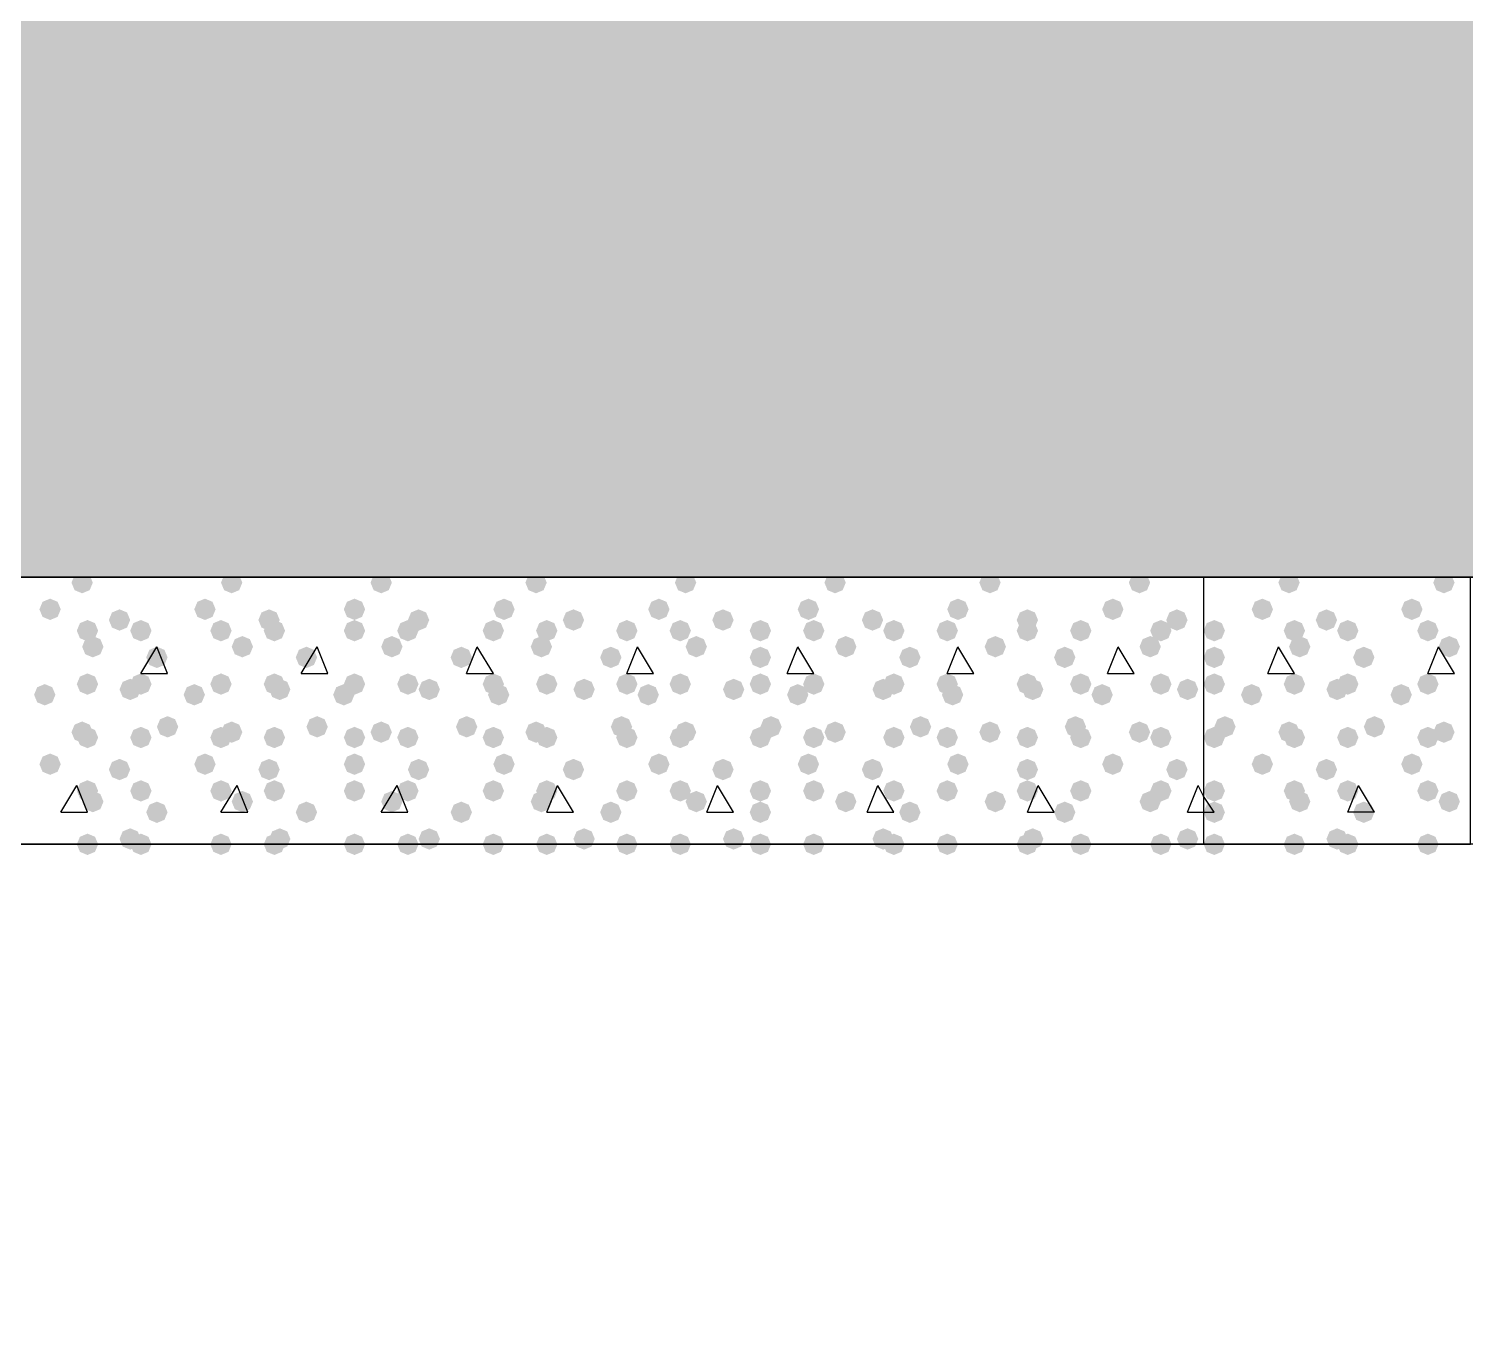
# Model space of a CAD drawing. Header units: millimetres. Extents: x 0 to 420, y 0 to 297.
# Drawn here: x 143.21 to 154.6, y 142.59 to 152.81 of the extents above; entities that cross this region are included whole.
import ezdxf

# ---------------------------------------------------------------- set-up
doc = ezdxf.new("R2010")
doc.units = ezdxf.units.MM
doc.layers.get('0').update_dxf_attribs({"linetype": 'CONTINUOUS'})

msp = doc.modelspace()

# ---------------------------------------------------------------- hatches: boundary and pattern name
at = {"true_color": 0x000008}
h = msp.add_hatch(color=0, dxfattribs=at)
h.paths.add_polyline_path([(379.603, 160.485667), (33.528, 160.485667), (379.603, 148.463)], flags=0)
h.paths.add_polyline_path([(33.528, 160.485667), (379.603, 148.463), (33.528, 148.463)], flags=0)
for points in [[(143.721667, 148.420667), (143.696796, 148.360871), (143.637, 148.336), (143.577204, 148.360871), (143.552333, 148.420667), (143.577204, 148.480462), (143.637, 148.505333), (143.696796, 148.480463)], [(144.907, 148.420667), (144.882129, 148.360871), (144.822333, 148.336), (144.762538, 148.360871), (144.737667, 148.420667), (144.762537, 148.480462), (144.822333, 148.505333), (144.882129, 148.480463)], [(146.092333, 148.420667), (146.067462, 148.360871), (146.007667, 148.336), (145.947871, 148.360871), (145.923, 148.420667), (145.947871, 148.480462), (146.007667, 148.505333), (146.067462, 148.480463)], [(147.32, 148.420667), (147.295129, 148.360871), (147.235333, 148.336), (147.175538, 148.360871), (147.150667, 148.420667), (147.175537, 148.480462), (147.235333, 148.505333), (147.295129, 148.480463)], [(148.505333, 148.420667), (148.480463, 148.360871), (148.420667, 148.336), (148.360871, 148.360871), (148.336, 148.420667), (148.360871, 148.480462), (148.420667, 148.505333), (148.480462, 148.480463)], [(149.690667, 148.420667), (149.665796, 148.360871), (149.606, 148.336), (149.546204, 148.360871), (149.521333, 148.420667), (149.546204, 148.480462), (149.606, 148.505333), (149.665796, 148.480463)], [(150.918333, 148.420667), (150.893463, 148.360871), (150.833667, 148.336), (150.773871, 148.360871), (150.749, 148.420667), (150.773871, 148.480462), (150.833667, 148.505333), (150.893462, 148.480463)], [(152.103667, 148.420667), (152.078796, 148.360871), (152.019, 148.336), (151.959204, 148.360871), (151.934333, 148.420667), (151.959204, 148.480462), (152.019, 148.505333), (152.078796, 148.480463)], [(143.467667, 148.209), (143.442796, 148.149204), (143.383, 148.124333), (143.323204, 148.149204), (143.298333, 148.209), (143.323204, 148.268796), (143.383, 148.293667), (143.442796, 148.268796)], [(144.695333, 148.209), (144.670463, 148.149204), (144.610667, 148.124333), (144.550871, 148.149204), (144.526, 148.209), (144.550871, 148.268796), (144.610667, 148.293667), (144.670462, 148.268796)], [(145.880667, 148.209), (145.855796, 148.149204), (145.796, 148.124333), (145.736204, 148.149204), (145.711333, 148.209), (145.736204, 148.268796), (145.796, 148.293667), (145.855796, 148.268796)], [(147.066, 148.209), (147.041129, 148.149204), (146.981333, 148.124333), (146.921538, 148.149204), (146.896667, 148.209), (146.921537, 148.268796), (146.981333, 148.293667), (147.041129, 148.268796)], [(148.293667, 148.209), (148.268796, 148.149204), (148.209, 148.124333), (148.149204, 148.149204), (148.124333, 148.209), (148.149204, 148.268796), (148.209, 148.293667), (148.268796, 148.268796)], [(149.479, 148.209), (149.454129, 148.149204), (149.394333, 148.124333), (149.334538, 148.149204), (149.309667, 148.209), (149.334537, 148.268796), (149.394333, 148.293667), (149.454129, 148.268796)], [(150.664333, 148.209), (150.639463, 148.149204), (150.579667, 148.124333), (150.519871, 148.149204), (150.495, 148.209), (150.519871, 148.268796), (150.579667, 148.293667), (150.639462, 148.268796)], [(151.892, 148.209), (151.867129, 148.149204), (151.807333, 148.124333), (151.747538, 148.149204), (151.722667, 148.209), (151.747537, 148.268796), (151.807333, 148.293667), (151.867129, 148.268796)], [(144.018, 148.124333), (143.993129, 148.064537), (143.933333, 148.039667), (143.873538, 148.064537), (143.848667, 148.124333), (143.873537, 148.184129), (143.933333, 148.209), (143.993129, 148.184129)], [(145.203333, 148.124333), (145.178462, 148.064537), (145.118667, 148.039667), (145.058871, 148.064537), (145.034, 148.124333), (145.058871, 148.184129), (145.118667, 148.209), (145.178462, 148.184129)], [(146.388667, 148.124333), (146.363796, 148.064537), (146.304, 148.039667), (146.244204, 148.064537), (146.219333, 148.124333), (146.244204, 148.184129), (146.304, 148.209), (146.363796, 148.184129)], [(147.616333, 148.124333), (147.591462, 148.064537), (147.531667, 148.039667), (147.471871, 148.064537), (147.447, 148.124333), (147.471871, 148.184129), (147.531667, 148.209), (147.591462, 148.184129)], [(148.801667, 148.124333), (148.776796, 148.064537), (148.717, 148.039667), (148.657204, 148.064537), (148.632333, 148.124333), (148.657204, 148.184129), (148.717, 148.209), (148.776796, 148.184129)], [(149.987, 148.124333), (149.962129, 148.064537), (149.902333, 148.039667), (149.842538, 148.064537), (149.817667, 148.124333), (149.842537, 148.184129), (149.902333, 148.209), (149.962129, 148.184129)], [(151.214667, 148.124333), (151.189796, 148.064537), (151.13, 148.039667), (151.070204, 148.064537), (151.045333, 148.124333), (151.070204, 148.184129), (151.13, 148.209), (151.189796, 148.184129)], [(152.4, 148.124333), (152.375129, 148.064537), (152.315333, 148.039667), (152.255538, 148.064537), (152.230667, 148.124333), (152.255537, 148.184129), (152.315333, 148.209), (152.375129, 148.184129)], [(143.764, 148.039667), (143.739129, 147.979871), (143.679333, 147.955), (143.619538, 147.979871), (143.594667, 148.039667), (143.619537, 148.099462), (143.679333, 148.124333), (143.739129, 148.099463)], [(144.187333, 148.039667), (144.162463, 147.979871), (144.102667, 147.955), (144.042871, 147.979871), (144.018, 148.039667), (144.042871, 148.099462), (144.102667, 148.124333), (144.162462, 148.099463)], [(144.822333, 148.039667), (144.797462, 147.979871), (144.737667, 147.955), (144.677871, 147.979871), (144.653, 148.039667), (144.677871, 148.099462), (144.737667, 148.124333), (144.797462, 148.099463)], [(145.245667, 148.039667), (145.220796, 147.979871), (145.161, 147.955), (145.101204, 147.979871), (145.076333, 148.039667), (145.101204, 148.099462), (145.161, 148.124333), (145.220796, 148.099463)], [(145.880667, 148.039667), (145.855796, 147.979871), (145.796, 147.955), (145.736204, 147.979871), (145.711333, 148.039667), (145.736204, 148.099462), (145.796, 148.124333), (145.855796, 148.099463)], [(146.304, 148.039667), (146.279129, 147.979871), (146.219333, 147.955), (146.159538, 147.979871), (146.134667, 148.039667), (146.159537, 148.099462), (146.219333, 148.124333), (146.279129, 148.099463)], [(146.981333, 148.039667), (146.956462, 147.979871), (146.896667, 147.955), (146.836871, 147.979871), (146.812, 148.039667), (146.836871, 148.099462), (146.896667, 148.124333), (146.956462, 148.099463)], [(147.404667, 148.039667), (147.379796, 147.979871), (147.32, 147.955), (147.260204, 147.979871), (147.235333, 148.039667), (147.260204, 148.099462), (147.32, 148.124333), (147.379796, 148.099463)], [(148.039667, 148.039667), (148.014796, 147.979871), (147.955, 147.955), (147.895204, 147.979871), (147.870333, 148.039667), (147.895204, 148.099462), (147.955, 148.124333), (148.014796, 148.099463)], [(148.463, 148.039667), (148.438129, 147.979871), (148.378333, 147.955), (148.318537, 147.979871), (148.293667, 148.039667), (148.318537, 148.099462), (148.378333, 148.124333), (148.438129, 148.099463)], [(149.098, 148.039667), (149.073129, 147.979871), (149.013333, 147.955), (148.953537, 147.979871), (148.928667, 148.039667), (148.953537, 148.099462), (149.013333, 148.124333), (149.073129, 148.099463)], [(149.521333, 148.039667), (149.496462, 147.979871), (149.436667, 147.955), (149.376871, 147.979871), (149.352, 148.039667), (149.376871, 148.099462), (149.436667, 148.124333), (149.496462, 148.099463)], [(150.156333, 148.039667), (150.131463, 147.979871), (150.071667, 147.955), (150.011871, 147.979871), (149.987, 148.039667), (150.011871, 148.099462), (150.071667, 148.124333), (150.131462, 148.099463)], [(150.579667, 148.039667), (150.554796, 147.979871), (150.495, 147.955), (150.435204, 147.979871), (150.410333, 148.039667), (150.435204, 148.099462), (150.495, 148.124333), (150.554796, 148.099463)], [(151.214667, 148.039667), (151.189796, 147.979871), (151.13, 147.955), (151.070204, 147.979871), (151.045333, 148.039667), (151.070204, 148.099462), (151.13, 148.124333), (151.189796, 148.099463)], [(151.638, 148.039667), (151.613129, 147.979871), (151.553333, 147.955), (151.493538, 147.979871), (151.468667, 148.039667), (151.493537, 148.099462), (151.553333, 148.124333), (151.613129, 148.099463)], [(152.273, 148.039667), (152.248129, 147.979871), (152.188333, 147.955), (152.128537, 147.979871), (152.103667, 148.039667), (152.128537, 148.099462), (152.188333, 148.124333), (152.248129, 148.099463)], [(143.806333, 147.912667), (143.781463, 147.852871), (143.721667, 147.828), (143.661871, 147.852871), (143.637, 147.912667), (143.661871, 147.972462), (143.721667, 147.997333), (143.781462, 147.972463)], [(144.991667, 147.912667), (144.966796, 147.852871), (144.907, 147.828), (144.847204, 147.852871), (144.822333, 147.912667), (144.847204, 147.972462), (144.907, 147.997333), (144.966796, 147.972463)], [(146.177, 147.912667), (146.152129, 147.852871), (146.092333, 147.828), (146.032538, 147.852871), (146.007667, 147.912667), (146.032537, 147.972462), (146.092333, 147.997333), (146.152129, 147.972463)], [(147.362333, 147.912667), (147.337462, 147.852871), (147.277667, 147.828), (147.217871, 147.852871), (147.193, 147.912667), (147.217871, 147.972462), (147.277667, 147.997333), (147.337462, 147.972463)], [(148.59, 147.912667), (148.565129, 147.852871), (148.505333, 147.828), (148.445538, 147.852871), (148.420667, 147.912667), (148.445537, 147.972462), (148.505333, 147.997333), (148.565129, 147.972463)], [(149.775333, 147.912667), (149.750463, 147.852871), (149.690667, 147.828), (149.630871, 147.852871), (149.606, 147.912667), (149.630871, 147.972462), (149.690667, 147.997333), (149.750462, 147.972463)], [(150.960667, 147.912667), (150.935796, 147.852871), (150.876, 147.828), (150.816204, 147.852871), (150.791333, 147.912667), (150.816204, 147.972462), (150.876, 147.997333), (150.935796, 147.972463)], [(152.188333, 147.912667), (152.163462, 147.852871), (152.103667, 147.828), (152.043871, 147.852871), (152.019, 147.912667), (152.043871, 147.972462), (152.103667, 147.997333), (152.163462, 147.972463)], [(144.314333, 147.828), (144.289463, 147.768204), (144.229667, 147.743333), (144.169871, 147.768204), (144.145, 147.828), (144.169871, 147.887796), (144.229667, 147.912667), (144.289462, 147.887796)], [(145.499667, 147.828), (145.474796, 147.768204), (145.415, 147.743333), (145.355204, 147.768204), (145.330333, 147.828), (145.355204, 147.887796), (145.415, 147.912667), (145.474796, 147.887796)], [(146.727333, 147.828), (146.702463, 147.768204), (146.642667, 147.743333), (146.582871, 147.768204), (146.558, 147.828), (146.582871, 147.887796), (146.642667, 147.912667), (146.702462, 147.887796)], [(147.912667, 147.828), (147.887796, 147.768204), (147.828, 147.743333), (147.768204, 147.768204), (147.743333, 147.828), (147.768204, 147.887796), (147.828, 147.912667), (147.887796, 147.887796)], [(149.098, 147.828), (149.073129, 147.768204), (149.013333, 147.743333), (148.953537, 147.768204), (148.928667, 147.828), (148.953537, 147.887796), (149.013333, 147.912667), (149.073129, 147.887796)], [(150.283333, 147.828), (150.258463, 147.768204), (150.198667, 147.743333), (150.138871, 147.768204), (150.114, 147.828), (150.138871, 147.887796), (150.198667, 147.912667), (150.258462, 147.887796)], [(151.511, 147.828), (151.486129, 147.768204), (151.426333, 147.743333), (151.366538, 147.768204), (151.341667, 147.828), (151.366537, 147.887796), (151.426333, 147.912667), (151.486129, 147.887796)], [(143.764, 147.616333), (143.739129, 147.556537), (143.679333, 147.531667), (143.619538, 147.556537), (143.594667, 147.616333), (143.619537, 147.676129), (143.679333, 147.701), (143.739129, 147.676129)], [(144.187333, 147.616333), (144.162463, 147.556537), (144.102667, 147.531667), (144.042871, 147.556537), (144.018, 147.616333), (144.042871, 147.676129), (144.102667, 147.701), (144.162462, 147.676129)], [(144.822333, 147.616333), (144.797462, 147.556537), (144.737667, 147.531667), (144.677871, 147.556537), (144.653, 147.616333), (144.677871, 147.676129), (144.737667, 147.701), (144.797462, 147.676129)], [(145.245667, 147.616333), (145.220796, 147.556537), (145.161, 147.531667), (145.101204, 147.556537), (145.076333, 147.616333), (145.101204, 147.676129), (145.161, 147.701), (145.220796, 147.676129)], [(145.880667, 147.616333), (145.855796, 147.556537), (145.796, 147.531667), (145.736204, 147.556537), (145.711333, 147.616333), (145.736204, 147.676129), (145.796, 147.701), (145.855796, 147.676129)], [(146.304, 147.616333), (146.279129, 147.556537), (146.219333, 147.531667), (146.159538, 147.556537), (146.134667, 147.616333), (146.159537, 147.676129), (146.219333, 147.701), (146.279129, 147.676129)], [(146.981333, 147.616333), (146.956462, 147.556537), (146.896667, 147.531667), (146.836871, 147.556537), (146.812, 147.616333), (146.836871, 147.676129), (146.896667, 147.701), (146.956462, 147.676129)], [(147.404667, 147.616333), (147.379796, 147.556537), (147.32, 147.531667), (147.260204, 147.556537), (147.235333, 147.616333), (147.260204, 147.676129), (147.32, 147.701), (147.379796, 147.676129)], [(148.039667, 147.616333), (148.014796, 147.556537), (147.955, 147.531667), (147.895204, 147.556537), (147.870333, 147.616333), (147.895204, 147.676129), (147.955, 147.701), (148.014796, 147.676129)], [(148.463, 147.616333), (148.438129, 147.556537), (148.378333, 147.531667), (148.318537, 147.556537), (148.293667, 147.616333), (148.318537, 147.676129), (148.378333, 147.701), (148.438129, 147.676129)], [(149.098, 147.616333), (149.073129, 147.556537), (149.013333, 147.531667), (148.953537, 147.556537), (148.928667, 147.616333), (148.953537, 147.676129), (149.013333, 147.701), (149.073129, 147.676129)], [(149.521333, 147.616333), (149.496462, 147.556537), (149.436667, 147.531667), (149.376871, 147.556537), (149.352, 147.616333), (149.376871, 147.676129), (149.436667, 147.701), (149.496462, 147.676129)], [(150.156333, 147.616333), (150.131463, 147.556537), (150.071667, 147.531667), (150.011871, 147.556537), (149.987, 147.616333), (150.011871, 147.676129), (150.071667, 147.701), (150.131462, 147.676129)], [(150.579667, 147.616333), (150.554796, 147.556537), (150.495, 147.531667), (150.435204, 147.556537), (150.410333, 147.616333), (150.435204, 147.676129), (150.495, 147.701), (150.554796, 147.676129)], [(151.214667, 147.616333), (151.189796, 147.556537), (151.13, 147.531667), (151.070204, 147.556537), (151.045333, 147.616333), (151.070204, 147.676129), (151.13, 147.701), (151.189796, 147.676129)], [(151.638, 147.616333), (151.613129, 147.556537), (151.553333, 147.531667), (151.493538, 147.556537), (151.468667, 147.616333), (151.493537, 147.676129), (151.553333, 147.701), (151.613129, 147.676129)], [(152.273, 147.616333), (152.248129, 147.556537), (152.188333, 147.531667), (152.128537, 147.556537), (152.103667, 147.616333), (152.128537, 147.676129), (152.188333, 147.701), (152.248129, 147.676129)], [(143.425333, 147.531667), (143.400463, 147.471871), (143.340667, 147.447), (143.280871, 147.471871), (143.256, 147.531667), (143.280871, 147.591462), (143.340667, 147.616333), (143.400462, 147.591463)], [(144.102667, 147.574), (144.077796, 147.514204), (144.018, 147.489333), (143.958204, 147.514204), (143.933333, 147.574), (143.958204, 147.633796), (144.018, 147.658667), (144.077796, 147.633796)], [(144.610667, 147.531667), (144.585796, 147.471871), (144.526, 147.447), (144.466204, 147.471871), (144.441333, 147.531667), (144.466204, 147.591462), (144.526, 147.616333), (144.585796, 147.591463)], [(145.288, 147.574), (145.263129, 147.514204), (145.203333, 147.489333), (145.143538, 147.514204), (145.118667, 147.574), (145.143537, 147.633796), (145.203333, 147.658667), (145.263129, 147.633796)], [(145.796, 147.531667), (145.771129, 147.471871), (145.711333, 147.447), (145.651538, 147.471871), (145.626667, 147.531667), (145.651537, 147.591462), (145.711333, 147.616333), (145.771129, 147.591463)], [(146.473333, 147.574), (146.448463, 147.514204), (146.388667, 147.489333), (146.328871, 147.514204), (146.304, 147.574), (146.328871, 147.633796), (146.388667, 147.658667), (146.448462, 147.633796)], [(147.023667, 147.531667), (146.998796, 147.471871), (146.939, 147.447), (146.879204, 147.471871), (146.854333, 147.531667), (146.879204, 147.591462), (146.939, 147.616333), (146.998796, 147.591463)], [(147.701, 147.574), (147.676129, 147.514204), (147.616333, 147.489333), (147.556538, 147.514204), (147.531667, 147.574), (147.556537, 147.633796), (147.616333, 147.658667), (147.676129, 147.633796)], [(148.209, 147.531667), (148.184129, 147.471871), (148.124333, 147.447), (148.064538, 147.471871), (148.039667, 147.531667), (148.064537, 147.591462), (148.124333, 147.616333), (148.184129, 147.591463)], [(148.886333, 147.574), (148.861462, 147.514204), (148.801667, 147.489333), (148.741871, 147.514204), (148.717, 147.574), (148.741871, 147.633796), (148.801667, 147.658667), (148.861462, 147.633796)], [(149.394333, 147.531667), (149.369463, 147.471871), (149.309667, 147.447), (149.249871, 147.471871), (149.225, 147.531667), (149.249871, 147.591462), (149.309667, 147.616333), (149.369462, 147.591463)], [(150.071667, 147.574), (150.046796, 147.514204), (149.987, 147.489333), (149.927204, 147.514204), (149.902333, 147.574), (149.927204, 147.633796), (149.987, 147.658667), (150.046796, 147.633796)], [(150.622, 147.531667), (150.597129, 147.471871), (150.537333, 147.447), (150.477538, 147.471871), (150.452667, 147.531667), (150.477537, 147.591462), (150.537333, 147.616333), (150.597129, 147.591463)], [(151.257, 147.574), (151.232129, 147.514204), (151.172333, 147.489333), (151.112538, 147.514204), (151.087667, 147.574), (151.112537, 147.633796), (151.172333, 147.658667), (151.232129, 147.633796)], [(151.807333, 147.531667), (151.782463, 147.471871), (151.722667, 147.447), (151.662871, 147.471871), (151.638, 147.531667), (151.662871, 147.591462), (151.722667, 147.616333), (151.782462, 147.591463)], [(152.484667, 147.574), (152.459796, 147.514204), (152.4, 147.489333), (152.340204, 147.514204), (152.315333, 147.574), (152.340204, 147.633796), (152.4, 147.658667), (152.459796, 147.633796)], [(144.399, 147.277667), (144.374129, 147.217871), (144.314333, 147.193), (144.254538, 147.217871), (144.229667, 147.277667), (144.254537, 147.337462), (144.314333, 147.362333), (144.374129, 147.337463)], [(145.584333, 147.277667), (145.559463, 147.217871), (145.499667, 147.193), (145.439871, 147.217871), (145.415, 147.277667), (145.439871, 147.337462), (145.499667, 147.362333), (145.559462, 147.337463)], [(146.769667, 147.277667), (146.744796, 147.217871), (146.685, 147.193), (146.625204, 147.217871), (146.600333, 147.277667), (146.625204, 147.337462), (146.685, 147.362333), (146.744796, 147.337463)], [(147.997333, 147.277667), (147.972463, 147.217871), (147.912667, 147.193), (147.852871, 147.217871), (147.828, 147.277667), (147.852871, 147.337462), (147.912667, 147.362333), (147.972462, 147.337463)], [(149.182667, 147.277667), (149.157796, 147.217871), (149.098, 147.193), (149.038204, 147.217871), (149.013333, 147.277667), (149.038204, 147.337462), (149.098, 147.362333), (149.157796, 147.337463)], [(150.368, 147.277667), (150.343129, 147.217871), (150.283333, 147.193), (150.223538, 147.217871), (150.198667, 147.277667), (150.223537, 147.337462), (150.283333, 147.362333), (150.343129, 147.337463)], [(151.595667, 147.277667), (151.570796, 147.217871), (151.511, 147.193), (151.451204, 147.217871), (151.426333, 147.277667), (151.451204, 147.337462), (151.511, 147.362333), (151.570796, 147.337463)], [(143.721667, 147.235333), (143.696796, 147.175537), (143.637, 147.150667), (143.577204, 147.175537), (143.552333, 147.235333), (143.577204, 147.295129), (143.637, 147.32), (143.696796, 147.295129)], [(143.764, 147.193), (143.739129, 147.133204), (143.679333, 147.108333), (143.619538, 147.133204), (143.594667, 147.193), (143.619537, 147.252796), (143.679333, 147.277667), (143.739129, 147.252796)], [(144.187333, 147.193), (144.162463, 147.133204), (144.102667, 147.108333), (144.042871, 147.133204), (144.018, 147.193), (144.042871, 147.252796), (144.102667, 147.277667), (144.162462, 147.252796)], [(144.822333, 147.193), (144.797462, 147.133204), (144.737667, 147.108333), (144.677871, 147.133204), (144.653, 147.193), (144.677871, 147.252796), (144.737667, 147.277667), (144.797462, 147.252796)], [(144.907, 147.235333), (144.882129, 147.175537), (144.822333, 147.150667), (144.762538, 147.175537), (144.737667, 147.235333), (144.762537, 147.295129), (144.822333, 147.32), (144.882129, 147.295129)], [(145.245667, 147.193), (145.220796, 147.133204), (145.161, 147.108333), (145.101204, 147.133204), (145.076333, 147.193), (145.101204, 147.252796), (145.161, 147.277667), (145.220796, 147.252796)], [(145.880667, 147.193), (145.855796, 147.133204), (145.796, 147.108333), (145.736204, 147.133204), (145.711333, 147.193), (145.736204, 147.252796), (145.796, 147.277667), (145.855796, 147.252796)], [(146.092333, 147.235333), (146.067462, 147.175537), (146.007667, 147.150667), (145.947871, 147.175537), (145.923, 147.235333), (145.947871, 147.295129), (146.007667, 147.32), (146.067462, 147.295129)], [(146.304, 147.193), (146.279129, 147.133204), (146.219333, 147.108333), (146.159538, 147.133204), (146.134667, 147.193), (146.159537, 147.252796), (146.219333, 147.277667), (146.279129, 147.252796)], [(146.981333, 147.193), (146.956462, 147.133204), (146.896667, 147.108333), (146.836871, 147.133204), (146.812, 147.193), (146.836871, 147.252796), (146.896667, 147.277667), (146.956462, 147.252796)], [(147.32, 147.235333), (147.295129, 147.175537), (147.235333, 147.150667), (147.175538, 147.175537), (147.150667, 147.235333), (147.175537, 147.295129), (147.235333, 147.32), (147.295129, 147.295129)], [(147.404667, 147.193), (147.379796, 147.133204), (147.32, 147.108333), (147.260204, 147.133204), (147.235333, 147.193), (147.260204, 147.252796), (147.32, 147.277667), (147.379796, 147.252796)], [(148.039667, 147.193), (148.014796, 147.133204), (147.955, 147.108333), (147.895204, 147.133204), (147.870333, 147.193), (147.895204, 147.252796), (147.955, 147.277667), (148.014796, 147.252796)], [(148.463, 147.193), (148.438129, 147.133204), (148.378333, 147.108333), (148.318537, 147.133204), (148.293667, 147.193), (148.318537, 147.252796), (148.378333, 147.277667), (148.438129, 147.252796)], [(148.505333, 147.235333), (148.480463, 147.175537), (148.420667, 147.150667), (148.360871, 147.175537), (148.336, 147.235333), (148.360871, 147.295129), (148.420667, 147.32), (148.480462, 147.295129)], [(149.098, 147.193), (149.073129, 147.133204), (149.013333, 147.108333), (148.953537, 147.133204), (148.928667, 147.193), (148.953537, 147.252796), (149.013333, 147.277667), (149.073129, 147.252796)], [(149.521333, 147.193), (149.496462, 147.133204), (149.436667, 147.108333), (149.376871, 147.133204), (149.352, 147.193), (149.376871, 147.252796), (149.436667, 147.277667), (149.496462, 147.252796)], [(149.690667, 147.235333), (149.665796, 147.175537), (149.606, 147.150667), (149.546204, 147.175537), (149.521333, 147.235333), (149.546204, 147.295129), (149.606, 147.32), (149.665796, 147.295129)], [(150.156333, 147.193), (150.131463, 147.133204), (150.071667, 147.108333), (150.011871, 147.133204), (149.987, 147.193), (150.011871, 147.252796), (150.071667, 147.277667), (150.131462, 147.252796)], [(150.579667, 147.193), (150.554796, 147.133204), (150.495, 147.108333), (150.435204, 147.133204), (150.410333, 147.193), (150.435204, 147.252796), (150.495, 147.277667), (150.554796, 147.252796)], [(150.918333, 147.235333), (150.893463, 147.175537), (150.833667, 147.150667), (150.773871, 147.175537), (150.749, 147.235333), (150.773871, 147.295129), (150.833667, 147.32), (150.893462, 147.295129)], [(151.214667, 147.193), (151.189796, 147.133204), (151.13, 147.108333), (151.070204, 147.133204), (151.045333, 147.193), (151.070204, 147.252796), (151.13, 147.277667), (151.189796, 147.252796)], [(151.638, 147.193), (151.613129, 147.133204), (151.553333, 147.108333), (151.493538, 147.133204), (151.468667, 147.193), (151.493537, 147.252796), (151.553333, 147.277667), (151.613129, 147.252796)], [(152.103667, 147.235333), (152.078796, 147.175537), (152.019, 147.150667), (151.959204, 147.175537), (151.934333, 147.235333), (151.959204, 147.295129), (152.019, 147.32), (152.078796, 147.295129)], [(152.273, 147.193), (152.248129, 147.133204), (152.188333, 147.108333), (152.128537, 147.133204), (152.103667, 147.193), (152.128537, 147.252796), (152.188333, 147.277667), (152.248129, 147.252796)], [(143.467667, 146.981333), (143.442796, 146.921537), (143.383, 146.896667), (143.323204, 146.921537), (143.298333, 146.981333), (143.323204, 147.041129), (143.383, 147.066), (143.442796, 147.041129)], [(144.018, 146.939), (143.993129, 146.879204), (143.933333, 146.854333), (143.873538, 146.879204), (143.848667, 146.939), (143.873537, 146.998796), (143.933333, 147.023667), (143.993129, 146.998796)], [(144.695333, 146.981333), (144.670463, 146.921537), (144.610667, 146.896667), (144.550871, 146.921537), (144.526, 146.981333), (144.550871, 147.041129), (144.610667, 147.066), (144.670462, 147.041129)], [(145.203333, 146.939), (145.178462, 146.879204), (145.118667, 146.854333), (145.058871, 146.879204), (145.034, 146.939), (145.058871, 146.998796), (145.118667, 147.023667), (145.178462, 146.998796)], [(145.880667, 146.981333), (145.855796, 146.921537), (145.796, 146.896667), (145.736204, 146.921537), (145.711333, 146.981333), (145.736204, 147.041129), (145.796, 147.066), (145.855796, 147.041129)], [(146.388667, 146.939), (146.363796, 146.879204), (146.304, 146.854333), (146.244204, 146.879204), (146.219333, 146.939), (146.244204, 146.998796), (146.304, 147.023667), (146.363796, 146.998796)], [(147.066, 146.981333), (147.041129, 146.921537), (146.981333, 146.896667), (146.921538, 146.921537), (146.896667, 146.981333), (146.921537, 147.041129), (146.981333, 147.066), (147.041129, 147.041129)], [(147.616333, 146.939), (147.591462, 146.879204), (147.531667, 146.854333), (147.471871, 146.879204), (147.447, 146.939), (147.471871, 146.998796), (147.531667, 147.023667), (147.591462, 146.998796)], [(148.293667, 146.981333), (148.268796, 146.921537), (148.209, 146.896667), (148.149204, 146.921537), (148.124333, 146.981333), (148.149204, 147.041129), (148.209, 147.066), (148.268796, 147.041129)], [(148.801667, 146.939), (148.776796, 146.879204), (148.717, 146.854333), (148.657204, 146.879204), (148.632333, 146.939), (148.657204, 146.998796), (148.717, 147.023667), (148.776796, 146.998796)], [(149.479, 146.981333), (149.454129, 146.921537), (149.394333, 146.896667), (149.334538, 146.921537), (149.309667, 146.981333), (149.334537, 147.041129), (149.394333, 147.066), (149.454129, 147.041129)], [(149.987, 146.939), (149.962129, 146.879204), (149.902333, 146.854333), (149.842538, 146.879204), (149.817667, 146.939), (149.842537, 146.998796), (149.902333, 147.023667), (149.962129, 146.998796)], [(150.664333, 146.981333), (150.639463, 146.921537), (150.579667, 146.896667), (150.519871, 146.921537), (150.495, 146.981333), (150.519871, 147.041129), (150.579667, 147.066), (150.639462, 147.041129)], [(151.214667, 146.939), (151.189796, 146.879204), (151.13, 146.854333), (151.070204, 146.879204), (151.045333, 146.939), (151.070204, 146.998796), (151.13, 147.023667), (151.189796, 146.998796)], [(151.892, 146.981333), (151.867129, 146.921537), (151.807333, 146.896667), (151.747538, 146.921537), (151.722667, 146.981333), (151.747537, 147.041129), (151.807333, 147.066), (151.867129, 147.041129)], [(152.4, 146.939), (152.375129, 146.879204), (152.315333, 146.854333), (152.255538, 146.879204), (152.230667, 146.939), (152.255537, 146.998796), (152.315333, 147.023667), (152.375129, 146.998796)], [(143.764, 146.769667), (143.739129, 146.709871), (143.679333, 146.685), (143.619538, 146.709871), (143.594667, 146.769667), (143.619537, 146.829462), (143.679333, 146.854333), (143.739129, 146.829463)], [(144.187333, 146.769667), (144.162463, 146.709871), (144.102667, 146.685), (144.042871, 146.709871), (144.018, 146.769667), (144.042871, 146.829462), (144.102667, 146.854333), (144.162462, 146.829463)], [(144.822333, 146.769667), (144.797462, 146.709871), (144.737667, 146.685), (144.677871, 146.709871), (144.653, 146.769667), (144.677871, 146.829462), (144.737667, 146.854333), (144.797462, 146.829463)], [(145.245667, 146.769667), (145.220796, 146.709871), (145.161, 146.685), (145.101204, 146.709871), (145.076333, 146.769667), (145.101204, 146.829462), (145.161, 146.854333), (145.220796, 146.829463)], [(145.880667, 146.769667), (145.855796, 146.709871), (145.796, 146.685), (145.736204, 146.709871), (145.711333, 146.769667), (145.736204, 146.829462), (145.796, 146.854333), (145.855796, 146.829463)], [(146.304, 146.769667), (146.279129, 146.709871), (146.219333, 146.685), (146.159538, 146.709871), (146.134667, 146.769667), (146.159537, 146.829462), (146.219333, 146.854333), (146.279129, 146.829463)], [(146.981333, 146.769667), (146.956462, 146.709871), (146.896667, 146.685), (146.836871, 146.709871), (146.812, 146.769667), (146.836871, 146.829462), (146.896667, 146.854333), (146.956462, 146.829463)], [(147.404667, 146.769667), (147.379796, 146.709871), (147.32, 146.685), (147.260204, 146.709871), (147.235333, 146.769667), (147.260204, 146.829462), (147.32, 146.854333), (147.379796, 146.829463)], [(148.039667, 146.769667), (148.014796, 146.709871), (147.955, 146.685), (147.895204, 146.709871), (147.870333, 146.769667), (147.895204, 146.829462), (147.955, 146.854333), (148.014796, 146.829463)], [(148.463, 146.769667), (148.438129, 146.709871), (148.378333, 146.685), (148.318537, 146.709871), (148.293667, 146.769667), (148.318537, 146.829462), (148.378333, 146.854333), (148.438129, 146.829463)], [(149.098, 146.769667), (149.073129, 146.709871), (149.013333, 146.685), (148.953537, 146.709871), (148.928667, 146.769667), (148.953537, 146.829462), (149.013333, 146.854333), (149.073129, 146.829463)], [(149.521333, 146.769667), (149.496462, 146.709871), (149.436667, 146.685), (149.376871, 146.709871), (149.352, 146.769667), (149.376871, 146.829462), (149.436667, 146.854333), (149.496462, 146.829463)], [(150.156333, 146.769667), (150.131463, 146.709871), (150.071667, 146.685), (150.011871, 146.709871), (149.987, 146.769667), (150.011871, 146.829462), (150.071667, 146.854333), (150.131462, 146.829463)], [(150.579667, 146.769667), (150.554796, 146.709871), (150.495, 146.685), (150.435204, 146.709871), (150.410333, 146.769667), (150.435204, 146.829462), (150.495, 146.854333), (150.554796, 146.829463)], [(151.214667, 146.769667), (151.189796, 146.709871), (151.13, 146.685), (151.070204, 146.709871), (151.045333, 146.769667), (151.070204, 146.829462), (151.13, 146.854333), (151.189796, 146.829463)], [(151.638, 146.769667), (151.613129, 146.709871), (151.553333, 146.685), (151.493538, 146.709871), (151.468667, 146.769667), (151.493537, 146.829462), (151.553333, 146.854333), (151.613129, 146.829463)], [(152.273, 146.769667), (152.248129, 146.709871), (152.188333, 146.685), (152.128537, 146.709871), (152.103667, 146.769667), (152.128537, 146.829462), (152.188333, 146.854333), (152.248129, 146.829463)], [(143.806333, 146.685), (143.781463, 146.625204), (143.721667, 146.600333), (143.661871, 146.625204), (143.637, 146.685), (143.661871, 146.744796), (143.721667, 146.769667), (143.781462, 146.744796)], [(144.314333, 146.600333), (144.289463, 146.540537), (144.229667, 146.515667), (144.169871, 146.540537), (144.145, 146.600333), (144.169871, 146.660129), (144.229667, 146.685), (144.289462, 146.660129)], [(144.991667, 146.685), (144.966796, 146.625204), (144.907, 146.600333), (144.847204, 146.625204), (144.822333, 146.685), (144.847204, 146.744796), (144.907, 146.769667), (144.966796, 146.744796)], [(145.499667, 146.600333), (145.474796, 146.540537), (145.415, 146.515667), (145.355204, 146.540537), (145.330333, 146.600333), (145.355204, 146.660129), (145.415, 146.685), (145.474796, 146.660129)], [(146.177, 146.685), (146.152129, 146.625204), (146.092333, 146.600333), (146.032538, 146.625204), (146.007667, 146.685), (146.032537, 146.744796), (146.092333, 146.769667), (146.152129, 146.744796)], [(146.727333, 146.600333), (146.702463, 146.540537), (146.642667, 146.515667), (146.582871, 146.540537), (146.558, 146.600333), (146.582871, 146.660129), (146.642667, 146.685), (146.702462, 146.660129)], [(147.362333, 146.685), (147.337462, 146.625204), (147.277667, 146.600333), (147.217871, 146.625204), (147.193, 146.685), (147.217871, 146.744796), (147.277667, 146.769667), (147.337462, 146.744796)], [(147.912667, 146.600333), (147.887796, 146.540537), (147.828, 146.515667), (147.768204, 146.540537), (147.743333, 146.600333), (147.768204, 146.660129), (147.828, 146.685), (147.887796, 146.660129)], [(148.59, 146.685), (148.565129, 146.625204), (148.505333, 146.600333), (148.445538, 146.625204), (148.420667, 146.685), (148.445537, 146.744796), (148.505333, 146.769667), (148.565129, 146.744796)], [(149.098, 146.600333), (149.073129, 146.540537), (149.013333, 146.515667), (148.953537, 146.540537), (148.928667, 146.600333), (148.953537, 146.660129), (149.013333, 146.685), (149.073129, 146.660129)], [(149.775333, 146.685), (149.750463, 146.625204), (149.690667, 146.600333), (149.630871, 146.625204), (149.606, 146.685), (149.630871, 146.744796), (149.690667, 146.769667), (149.750462, 146.744796)], [(150.283333, 146.600333), (150.258463, 146.540537), (150.198667, 146.515667), (150.138871, 146.540537), (150.114, 146.600333), (150.138871, 146.660129), (150.198667, 146.685), (150.258462, 146.660129)], [(150.960667, 146.685), (150.935796, 146.625204), (150.876, 146.600333), (150.816204, 146.625204), (150.791333, 146.685), (150.816204, 146.744796), (150.876, 146.769667), (150.935796, 146.744796)], [(151.511, 146.600333), (151.486129, 146.540537), (151.426333, 146.515667), (151.366538, 146.540537), (151.341667, 146.600333), (151.366537, 146.660129), (151.426333, 146.685), (151.486129, 146.660129)], [(152.188333, 146.685), (152.163462, 146.625204), (152.103667, 146.600333), (152.043871, 146.625204), (152.019, 146.685), (152.043871, 146.744796), (152.103667, 146.769667), (152.163462, 146.744796)], [(144.102667, 146.388667), (144.077796, 146.328871), (144.018, 146.304), (143.958204, 146.328871), (143.933333, 146.388667), (143.958204, 146.448462), (144.018, 146.473333), (144.077796, 146.448463)], [(145.288, 146.388667), (145.263129, 146.328871), (145.203333, 146.304), (145.143538, 146.328871), (145.118667, 146.388667), (145.143537, 146.448462), (145.203333, 146.473333), (145.263129, 146.448463)], [(146.473333, 146.388667), (146.448463, 146.328871), (146.388667, 146.304), (146.328871, 146.328871), (146.304, 146.388667), (146.328871, 146.448462), (146.388667, 146.473333), (146.448462, 146.448463)], [(147.701, 146.388667), (147.676129, 146.328871), (147.616333, 146.304), (147.556538, 146.328871), (147.531667, 146.388667), (147.556537, 146.448462), (147.616333, 146.473333), (147.676129, 146.448463)], [(148.886333, 146.388667), (148.861462, 146.328871), (148.801667, 146.304), (148.741871, 146.328871), (148.717, 146.388667), (148.741871, 146.448462), (148.801667, 146.473333), (148.861462, 146.448463)], [(150.071667, 146.388667), (150.046796, 146.328871), (149.987, 146.304), (149.927204, 146.328871), (149.902333, 146.388667), (149.927204, 146.448462), (149.987, 146.473333), (150.046796, 146.448463)], [(151.257, 146.388667), (151.232129, 146.328871), (151.172333, 146.304), (151.112538, 146.328871), (151.087667, 146.388667), (151.112537, 146.448462), (151.172333, 146.473333), (151.232129, 146.448463)], [(152.484667, 146.388667), (152.459796, 146.328871), (152.4, 146.304), (152.340204, 146.328871), (152.315333, 146.388667), (152.340204, 146.448462), (152.4, 146.473333), (152.459796, 146.448463)], [(143.764, 146.346333), (143.739129, 146.286537), (143.679333, 146.261667), (143.619538, 146.286537), (143.594667, 146.346333), (143.619537, 146.406129), (143.679333, 146.431), (143.739129, 146.406129)], [(144.187333, 146.346333), (144.162463, 146.286537), (144.102667, 146.261667), (144.042871, 146.286537), (144.018, 146.346333), (144.042871, 146.406129), (144.102667, 146.431), (144.162462, 146.406129)], [(144.822333, 146.346333), (144.797462, 146.286537), (144.737667, 146.261667), (144.677871, 146.286537), (144.653, 146.346333), (144.677871, 146.406129), (144.737667, 146.431), (144.797462, 146.406129)], [(145.245667, 146.346333), (145.220796, 146.286537), (145.161, 146.261667), (145.101204, 146.286537), (145.076333, 146.346333), (145.101204, 146.406129), (145.161, 146.431), (145.220796, 146.406129)], [(145.880667, 146.346333), (145.855796, 146.286537), (145.796, 146.261667), (145.736204, 146.286537), (145.711333, 146.346333), (145.736204, 146.406129), (145.796, 146.431), (145.855796, 146.406129)], [(146.304, 146.346333), (146.279129, 146.286537), (146.219333, 146.261667), (146.159538, 146.286537), (146.134667, 146.346333), (146.159537, 146.406129), (146.219333, 146.431), (146.279129, 146.406129)], [(146.981333, 146.346333), (146.956462, 146.286537), (146.896667, 146.261667), (146.836871, 146.286537), (146.812, 146.346333), (146.836871, 146.406129), (146.896667, 146.431), (146.956462, 146.406129)], [(147.404667, 146.346333), (147.379796, 146.286537), (147.32, 146.261667), (147.260204, 146.286537), (147.235333, 146.346333), (147.260204, 146.406129), (147.32, 146.431), (147.379796, 146.406129)], [(148.039667, 146.346333), (148.014796, 146.286537), (147.955, 146.261667), (147.895204, 146.286537), (147.870333, 146.346333), (147.895204, 146.406129), (147.955, 146.431), (148.014796, 146.406129)], [(148.463, 146.346333), (148.438129, 146.286537), (148.378333, 146.261667), (148.318537, 146.286537), (148.293667, 146.346333), (148.318537, 146.406129), (148.378333, 146.431), (148.438129, 146.406129)], [(149.098, 146.346333), (149.073129, 146.286537), (149.013333, 146.261667), (148.953537, 146.286537), (148.928667, 146.346333), (148.953537, 146.406129), (149.013333, 146.431), (149.073129, 146.406129)], [(149.521333, 146.346333), (149.496462, 146.286537), (149.436667, 146.261667), (149.376871, 146.286537), (149.352, 146.346333), (149.376871, 146.406129), (149.436667, 146.431), (149.496462, 146.406129)], [(150.156333, 146.346333), (150.131463, 146.286537), (150.071667, 146.261667), (150.011871, 146.286537), (149.987, 146.346333), (150.011871, 146.406129), (150.071667, 146.431), (150.131462, 146.406129)], [(150.579667, 146.346333), (150.554796, 146.286537), (150.495, 146.261667), (150.435204, 146.286537), (150.410333, 146.346333), (150.435204, 146.406129), (150.495, 146.431), (150.554796, 146.406129)], [(151.214667, 146.346333), (151.189796, 146.286537), (151.13, 146.261667), (151.070204, 146.286537), (151.045333, 146.346333), (151.070204, 146.406129), (151.13, 146.431), (151.189796, 146.406129)], [(151.638, 146.346333), (151.613129, 146.286537), (151.553333, 146.261667), (151.493538, 146.286537), (151.468667, 146.346333), (151.493537, 146.406129), (151.553333, 146.431), (151.613129, 146.406129)], [(152.273, 146.346333), (152.248129, 146.286537), (152.188333, 146.261667), (152.128537, 146.286537), (152.103667, 146.346333), (152.128537, 146.406129), (152.188333, 146.431), (152.248129, 146.406129)]]:
    msp.add_hatch(color=0, dxfattribs=at).paths.add_polyline_path(points, flags=0)
at = {"true_color": 0x000007}
for points in [[(153.289, 148.420667), (153.264129, 148.360871), (153.204333, 148.336), (153.144538, 148.360871), (153.119667, 148.420667), (153.144537, 148.480462), (153.204333, 148.505333), (153.264129, 148.480463)], [(154.516667, 148.420667), (154.491796, 148.360871), (154.432, 148.336), (154.372204, 148.360871), (154.347333, 148.420667), (154.372204, 148.480462), (154.432, 148.505333), (154.491796, 148.480463)], [(153.077333, 148.209), (153.052462, 148.149204), (152.992667, 148.124333), (152.932871, 148.149204), (152.908, 148.209), (152.932871, 148.268796), (152.992667, 148.293667), (153.052462, 148.268796)], [(154.262667, 148.209), (154.237796, 148.149204), (154.178, 148.124333), (154.118204, 148.149204), (154.093333, 148.209), (154.118204, 148.268796), (154.178, 148.293667), (154.237796, 148.268796)], [(153.585333, 148.124333), (153.560463, 148.064537), (153.500667, 148.039667), (153.440871, 148.064537), (153.416, 148.124333), (153.440871, 148.184129), (153.500667, 148.209), (153.560462, 148.184129)], [(152.696333, 148.039667), (152.671462, 147.979871), (152.611667, 147.955), (152.551871, 147.979871), (152.527, 148.039667), (152.551871, 148.099462), (152.611667, 148.124333), (152.671462, 148.099463)], [(153.331333, 148.039667), (153.306462, 147.979871), (153.246667, 147.955), (153.186871, 147.979871), (153.162, 148.039667), (153.186871, 148.099462), (153.246667, 148.124333), (153.306462, 148.099463)], [(153.754667, 148.039667), (153.729796, 147.979871), (153.67, 147.955), (153.610204, 147.979871), (153.585333, 148.039667), (153.610204, 148.099462), (153.67, 148.124333), (153.729796, 148.099463)], [(154.389667, 148.039667), (154.364796, 147.979871), (154.305, 147.955), (154.245204, 147.979871), (154.220333, 148.039667), (154.245204, 148.099462), (154.305, 148.124333), (154.364796, 148.099463)], [(153.373667, 147.912667), (153.348796, 147.852871), (153.289, 147.828), (153.229204, 147.852871), (153.204333, 147.912667), (153.229204, 147.972462), (153.289, 147.997333), (153.348796, 147.972463)], [(154.559, 147.912667), (154.534129, 147.852871), (154.474333, 147.828), (154.414537, 147.852871), (154.389667, 147.912667), (154.414537, 147.972462), (154.474333, 147.997333), (154.534129, 147.972463)], [(152.696333, 147.828), (152.671462, 147.768204), (152.611667, 147.743333), (152.551871, 147.768204), (152.527, 147.828), (152.551871, 147.887796), (152.611667, 147.912667), (152.671462, 147.887796)], [(153.881667, 147.828), (153.856796, 147.768204), (153.797, 147.743333), (153.737204, 147.768204), (153.712333, 147.828), (153.737204, 147.887796), (153.797, 147.912667), (153.856796, 147.887796)], [(152.696333, 147.616333), (152.671462, 147.556537), (152.611667, 147.531667), (152.551871, 147.556537), (152.527, 147.616333), (152.551871, 147.676129), (152.611667, 147.701), (152.671462, 147.676129)], [(153.331333, 147.616333), (153.306462, 147.556537), (153.246667, 147.531667), (153.186871, 147.556537), (153.162, 147.616333), (153.186871, 147.676129), (153.246667, 147.701), (153.306462, 147.676129)], [(153.754667, 147.616333), (153.729796, 147.556537), (153.67, 147.531667), (153.610204, 147.556537), (153.585333, 147.616333), (153.610204, 147.676129), (153.67, 147.701), (153.729796, 147.676129)], [(154.389667, 147.616333), (154.364796, 147.556537), (154.305, 147.531667), (154.245204, 147.556537), (154.220333, 147.616333), (154.245204, 147.676129), (154.305, 147.701), (154.364796, 147.676129)], [(152.992667, 147.531667), (152.967796, 147.471871), (152.908, 147.447), (152.848204, 147.471871), (152.823333, 147.531667), (152.848204, 147.591462), (152.908, 147.616333), (152.967796, 147.591463)], [(153.67, 147.574), (153.645129, 147.514204), (153.585333, 147.489333), (153.525538, 147.514204), (153.500667, 147.574), (153.525537, 147.633796), (153.585333, 147.658667), (153.645129, 147.633796)], [(154.178, 147.531667), (154.153129, 147.471871), (154.093333, 147.447), (154.033537, 147.471871), (154.008667, 147.531667), (154.033537, 147.591462), (154.093333, 147.616333), (154.153129, 147.591463)], [(152.781, 147.277667), (152.756129, 147.217871), (152.696333, 147.193), (152.636538, 147.217871), (152.611667, 147.277667), (152.636537, 147.337462), (152.696333, 147.362333), (152.756129, 147.337463)], [(153.966333, 147.277667), (153.941463, 147.217871), (153.881667, 147.193), (153.821871, 147.217871), (153.797, 147.277667), (153.821871, 147.337462), (153.881667, 147.362333), (153.941462, 147.337463)], [(152.696333, 147.193), (152.671462, 147.133204), (152.611667, 147.108333), (152.551871, 147.133204), (152.527, 147.193), (152.551871, 147.252796), (152.611667, 147.277667), (152.671462, 147.252796)], [(153.289, 147.235333), (153.264129, 147.175537), (153.204333, 147.150667), (153.144538, 147.175537), (153.119667, 147.235333), (153.144537, 147.295129), (153.204333, 147.32), (153.264129, 147.295129)], [(153.331333, 147.193), (153.306462, 147.133204), (153.246667, 147.108333), (153.186871, 147.133204), (153.162, 147.193), (153.186871, 147.252796), (153.246667, 147.277667), (153.306462, 147.252796)], [(153.754667, 147.193), (153.729796, 147.133204), (153.67, 147.108333), (153.610204, 147.133204), (153.585333, 147.193), (153.610204, 147.252796), (153.67, 147.277667), (153.729796, 147.252796)], [(154.389667, 147.193), (154.364796, 147.133204), (154.305, 147.108333), (154.245204, 147.133204), (154.220333, 147.193), (154.245204, 147.252796), (154.305, 147.277667), (154.364796, 147.252796)], [(154.516667, 147.235333), (154.491796, 147.175537), (154.432, 147.150667), (154.372204, 147.175537), (154.347333, 147.235333), (154.372204, 147.295129), (154.432, 147.32), (154.491796, 147.295129)], [(153.077333, 146.981333), (153.052462, 146.921537), (152.992667, 146.896667), (152.932871, 146.921537), (152.908, 146.981333), (152.932871, 147.041129), (152.992667, 147.066), (153.052462, 147.041129)], [(153.585333, 146.939), (153.560463, 146.879204), (153.500667, 146.854333), (153.440871, 146.879204), (153.416, 146.939), (153.440871, 146.998796), (153.500667, 147.023667), (153.560462, 146.998796)], [(154.262667, 146.981333), (154.237796, 146.921537), (154.178, 146.896667), (154.118204, 146.921537), (154.093333, 146.981333), (154.118204, 147.041129), (154.178, 147.066), (154.237796, 147.041129)], [(152.696333, 146.769667), (152.671462, 146.709871), (152.611667, 146.685), (152.551871, 146.709871), (152.527, 146.769667), (152.551871, 146.829462), (152.611667, 146.854333), (152.671462, 146.829463)], [(153.331333, 146.769667), (153.306462, 146.709871), (153.246667, 146.685), (153.186871, 146.709871), (153.162, 146.769667), (153.186871, 146.829462), (153.246667, 146.854333), (153.306462, 146.829463)], [(153.754667, 146.769667), (153.729796, 146.709871), (153.67, 146.685), (153.610204, 146.709871), (153.585333, 146.769667), (153.610204, 146.829462), (153.67, 146.854333), (153.729796, 146.829463)], [(154.389667, 146.769667), (154.364796, 146.709871), (154.305, 146.685), (154.245204, 146.709871), (154.220333, 146.769667), (154.245204, 146.829462), (154.305, 146.854333), (154.364796, 146.829463)], [(152.696333, 146.600333), (152.671462, 146.540537), (152.611667, 146.515667), (152.551871, 146.540537), (152.527, 146.600333), (152.551871, 146.660129), (152.611667, 146.685), (152.671462, 146.660129)], [(153.373667, 146.685), (153.348796, 146.625204), (153.289, 146.600333), (153.229204, 146.625204), (153.204333, 146.685), (153.229204, 146.744796), (153.289, 146.769667), (153.348796, 146.744796)], [(153.881667, 146.600333), (153.856796, 146.540537), (153.797, 146.515667), (153.737204, 146.540537), (153.712333, 146.600333), (153.737204, 146.660129), (153.797, 146.685), (153.856796, 146.660129)], [(154.559, 146.685), (154.534129, 146.625204), (154.474333, 146.600333), (154.414537, 146.625204), (154.389667, 146.685), (154.414537, 146.744796), (154.474333, 146.769667), (154.534129, 146.744796)], [(153.67, 146.388667), (153.645129, 146.328871), (153.585333, 146.304), (153.525538, 146.328871), (153.500667, 146.388667), (153.525537, 146.448462), (153.585333, 146.473333), (153.645129, 146.448463)], [(152.696333, 146.346333), (152.671462, 146.286537), (152.611667, 146.261667), (152.551871, 146.286537), (152.527, 146.346333), (152.551871, 146.406129), (152.611667, 146.431), (152.671462, 146.406129)], [(153.331333, 146.346333), (153.306462, 146.286537), (153.246667, 146.261667), (153.186871, 146.286537), (153.162, 146.346333), (153.186871, 146.406129), (153.246667, 146.431), (153.306462, 146.406129)], [(153.754667, 146.346333), (153.729796, 146.286537), (153.67, 146.261667), (153.610204, 146.286537), (153.585333, 146.346333), (153.610204, 146.406129), (153.67, 146.431), (153.729796, 146.406129)], [(154.389667, 146.346333), (154.364796, 146.286537), (154.305, 146.261667), (154.245204, 146.286537), (154.220333, 146.346333), (154.245204, 146.406129), (154.305, 146.431), (154.364796, 146.406129)]]:
    msp.add_hatch(color=0, dxfattribs=at).paths.add_polyline_path(points, flags=0)

# ---------------------------------------------------------------- linework, layer by layer
at = {"color": 0, "true_color": 0x000008}
msp.add_lwpolyline([(33.528, 160.485667), (379.603, 148.463), (33.528, 148.463)], close=True, dxfattribs=at)
at = {"color": 0, "true_color": 0x000007}
for points in [[(32.469667, 125.179667), (32.469667, 148.463), (380.661333, 148.463), (380.661333, 125.179667), (218.228333, 125.179667), (218.228333, 103.970667), (194.902667, 103.970667), (194.902667, 125.179667)], [(32.469667, 125.179667), (32.469667, 148.463), (380.661333, 148.463), (380.661333, 125.179667), (218.228333, 125.179667), (218.228333, 103.970667), (194.902667, 103.970667), (194.902667, 125.179667)], [(152.527, 148.463), (152.527, 146.346333), (154.643667, 146.346333), (154.643667, 148.463)]]:
    msp.add_lwpolyline(points, close=True, dxfattribs=at)
for points in [[(152.527, 148.463), (133.434667, 148.463)], [(153.035, 147.701), (153.119667, 147.912667)], [(153.246667, 147.701), (153.119667, 147.912667)], [(154.305, 147.701), (154.389667, 147.912667)], [(154.516667, 147.701), (154.389667, 147.912667)], [(153.035, 147.701), (153.246667, 147.701)], [(154.305, 147.701), (154.516667, 147.701)], [(153.881667, 146.600333), (153.67, 146.600333), (153.754667, 146.812)], [(153.881667, 146.600333), (153.754667, 146.812)], [(152.611667, 146.600333), (152.527, 146.727333)], [(152.527, 146.600333), (152.611667, 146.600333)], [(133.434667, 146.346333), (152.527, 146.346333)]]:
    msp.add_lwpolyline(points, dxfattribs=at)
at = {"color": 0, "true_color": 0x000008}
for points in [[(144.102667, 147.701), (144.229667, 147.912667)], [(144.314333, 147.701), (144.229667, 147.912667)], [(145.372667, 147.701), (145.499667, 147.912667)], [(145.584333, 147.701), (145.499667, 147.912667)], [(146.685, 147.701), (146.769667, 147.912667)], [(146.896667, 147.701), (146.769667, 147.912667)], [(147.955, 147.701), (148.039667, 147.912667)], [(148.166667, 147.701), (148.039667, 147.912667)], [(149.225, 147.701), (149.309667, 147.912667)], [(149.436667, 147.701), (149.309667, 147.912667)], [(150.495, 147.701), (150.579667, 147.912667)], [(150.706667, 147.701), (150.579667, 147.912667)], [(151.765, 147.701), (151.849667, 147.912667)], [(151.976667, 147.701), (151.849667, 147.912667)], [(144.102667, 147.701), (144.314333, 147.701)], [(145.372667, 147.701), (145.584333, 147.701)], [(146.685, 147.701), (146.896667, 147.701)], [(147.955, 147.701), (148.166667, 147.701)], [(149.225, 147.701), (149.436667, 147.701)], [(150.495, 147.701), (150.706667, 147.701)], [(151.765, 147.701), (151.976667, 147.701)], [(143.467667, 146.600333), (143.594667, 146.812)], [(143.679333, 146.600333), (143.594667, 146.812)], [(144.737667, 146.600333), (144.864667, 146.812)], [(144.949333, 146.600333), (144.864667, 146.812)], [(146.007667, 146.600333), (146.134667, 146.812)], [(146.219333, 146.600333), (146.134667, 146.812)], [(147.32, 146.600333), (147.404667, 146.812)], [(147.531667, 146.600333), (147.404667, 146.812)], [(148.59, 146.600333), (148.674667, 146.812)], [(148.801667, 146.600333), (148.674667, 146.812)], [(149.86, 146.600333), (149.944667, 146.812)], [(150.071667, 146.600333), (149.944667, 146.812)], [(151.13, 146.600333), (151.214667, 146.812)], [(151.341667, 146.600333), (151.214667, 146.812)], [(152.4, 146.600333), (152.484667, 146.812)], [(152.527, 146.727333), (152.484667, 146.812)], [(143.467667, 146.600333), (143.679333, 146.600333)], [(144.737667, 146.600333), (144.949333, 146.600333)], [(146.007667, 146.600333), (146.219333, 146.600333)], [(147.32, 146.600333), (147.531667, 146.600333)], [(148.59, 146.600333), (148.801667, 146.600333)], [(149.86, 146.600333), (150.071667, 146.600333)], [(151.13, 146.600333), (151.341667, 146.600333)], [(152.4, 146.600333), (152.527, 146.600333)]]:
    msp.add_lwpolyline(points, dxfattribs=at)
at = {"color": 0, "true_color": 0x0000fd}
msp.add_lwpolyline([(216.111667, 127.296333), (378.544667, 127.296333), (378.544667, 146.346333), (34.586333, 146.346333), (34.586333, 127.296333), (197.019333, 127.296333), (197.019333, 106.087333), (216.111667, 106.087333)], close=True, dxfattribs=at)

doc.saveas('drawing.dxf')
